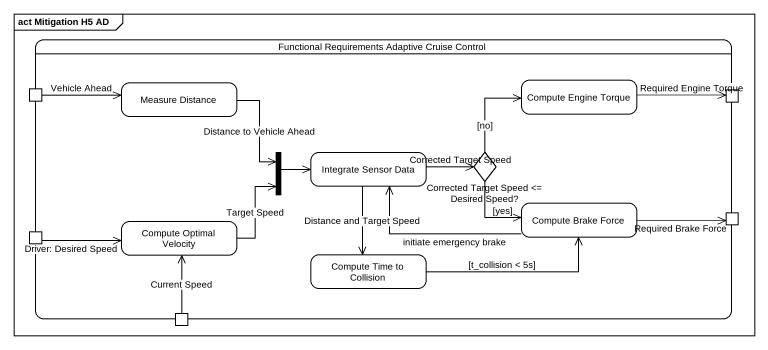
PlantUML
@startuml
mainframe act Mitigation H5 AD
hide empty description
state "Functional Requirements Adaptive Cruise Control" as Functional_Requirements {
  state pin1 <<outputPin>>
  state "Measure Distance" as Measure_Distance
  state "Compute Engine Torque" as Compute_Engine_Torque
  state pin2 <<inputPin>>
  state fork1 <<join>>
  state "Integrate Sensor Data" as Integrate_Sensor_Data
  state "Corrected Target Speed <= Desired Speed?" as Corrected_Target_Speed <<choice>>
  state "Compute Brake Force" as Compute_Brake_Force
  state pin3 <<outputPin>>
  state "Compute Optimal Velocity" as Compute_Optimal_Velocity
  state pin4 <<inputPin>>
  state "Compute Time to Collision" as Compute_Time_to_Collision
  state pin5 <<outputPin>>
}
pin1 -right-> Measure_Distance : Vehicle Ahead
Measure_Distance --> fork1 : Distance to Vehicle Ahead
Compute_Engine_Torque -right-> pin2 : Required Engine Torque
fork1 -right-> Integrate_Sensor_Data
Integrate_Sensor_Data -right-> Corrected_Target_Speed : Corrected Target Speed
Integrate_Sensor_Data --> Compute_Time_to_Collision : Distance and Target Speed
Corrected_Target_Speed -up-> Compute_Engine_Torque : [no]
Corrected_Target_Speed -right-> Compute_Brake_Force : [yes]
Compute_Brake_Force -left-> Integrate_Sensor_Data : initiate emergency brake
Compute_Brake_Force -right-> pin4 : Required Brake Force
pin3 -right-> Compute_Optimal_Velocity : Driver: Desired Speed
Compute_Optimal_Velocity -up-> fork1 : Target Speed
Compute_Time_to_Collision -right-> Compute_Brake_Force : [t_collision < 5s]
pin5 -up-> Compute_Optimal_Velocity : Current Speed
@enduml
